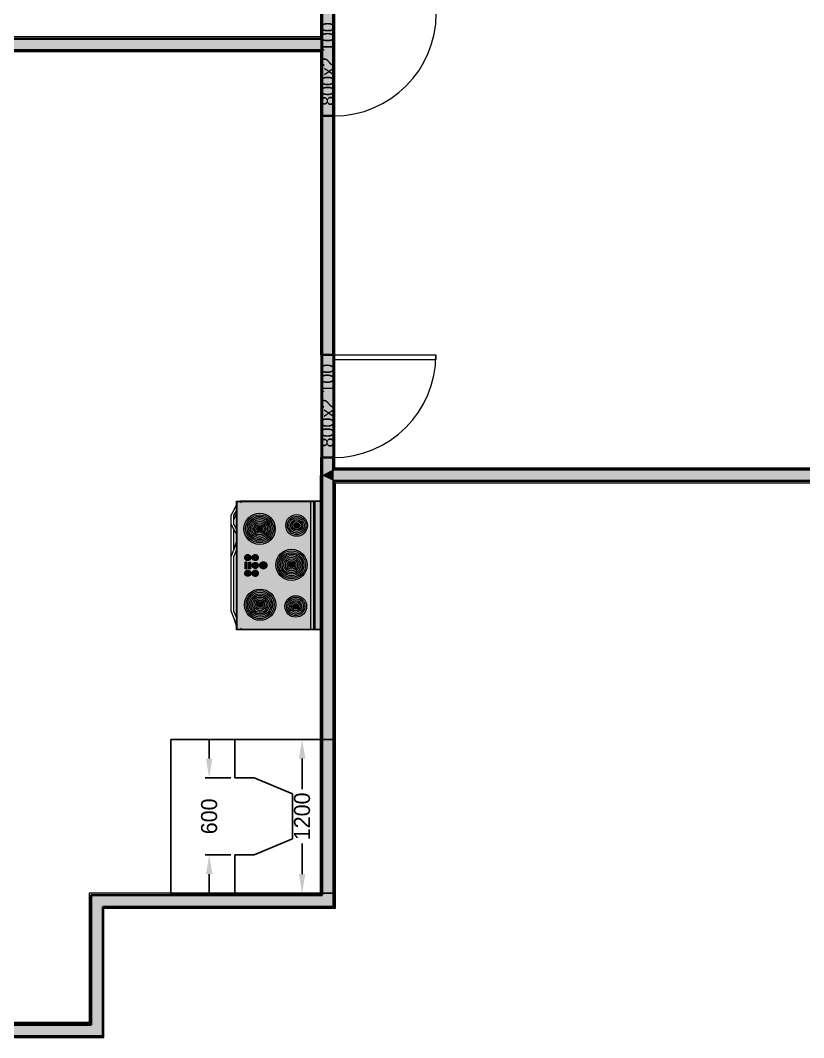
# Model space of a CAD drawing. Header units: inches. Extents: x -2190 to 40245, y -11272 to 33470.
# Drawn here: x 21925 to 28032, y 15310 to 23240 of the extents above; entities that cross this region are included whole.
import ezdxf

# ---------------------------------------------------------------- set-up
doc = ezdxf.new("R2010")
doc.units = ezdxf.units.IN
doc.header["$LTSCALE"] = 96
doc.header["$MEASUREMENT"] = 0
for name, color, linetype, lineweight, true_color in [('Dimensions__Automatic-1', 176, 'Continuous', 18, 0x000080), ('Doors-1', 216, 'Continuous', 18, 0x800080), ('Doors-3', 216, 'Continuous', 18, 0x800080), ('Doors__Labels-1', 176, 'Continuous', 18, 0x000080), ('Doors__Labels-3', 176, 'Continuous', 18, 0x000080), ('Fireplaces-1', 18, 'Continuous', 25, 0x000000), ('Fixtures__Interior-1', 16, 'Continuous', 18, 0x800000), ('Walls___Normal-1', 18, 'Continuous', 35, 0x000000), ('Walls___Normal-2', 18, 'Continuous', 35, 0x000000), ('Walls___Normal-3', 18, 'Continuous', 35, 0x000000), ('Walls___Normal-Ext_T_Frame_-_600_OC_-_Int_PB_Ext_WRC_cladding-L1-1', 18, 'Continuous', 35, 0x000000), ('Walls___Normal-Ext_T_Frame_-_600_OC_-_Int_PB_Ext_WRC_cladding-L1-2', 18, 'Continuous', 35, 0x000000), ('Walls___Normal-Ext_T_Frame_-_600_OC_-_Int_PB_Ext_WRC_cladding-L1-3', 18, 'Continuous', 35, 0x000000), ('Walls___Normal-Ext_T_Frame_-_600_OC_-_Int_PB_Ext_WRC_cladding-L2-1', 18, 'Continuous', 35, 0x000000), ('Walls___Normal-Ext_T_Frame_-_600_OC_-_Int_PB_Ext_WRC_cladding-L2-2', 18, 'Continuous', 35, 0x000000), ('Walls___Normal-Ext_T_Frame_-_600_OC_-_Int_PB_Ext_WRC_cladding-L2-3', 18, 'Continuous', 35, 0x000000), ('Walls___Normal-Ext_T_Frame_-_600_OC_-_Int_PB_Ext_WRC_cladding-L3-1', 18, 'Continuous', 35, 0x000000), ('Walls___Normal-Ext_T_Frame_-_600_OC_-_Int_PB_Ext_WRC_cladding-L3-2', 18, 'Continuous', 35, 0x000000), ('Walls___Normal-Ext_T_Frame_-_600_OC_-_Int_PB_Ext_WRC_cladding-L3-3', 18, 'Continuous', 35, 0x000000), ('Walls___Normal-Ext_T_Frame_-_600_OC_-_Int_PB_Ext_WRC_cladding-L4-1', 18, 'Continuous', 35, 0x000000), ('Walls___Normal-Ext_T_Frame_-_600_OC_-_Int_PB_Ext_WRC_cladding-L4-2', 18, 'Continuous', 35, 0x000000), ('Walls___Normal-Ext_T_Frame_-_600_OC_-_Int_PB_Ext_WRC_cladding-L4-3', 18, 'Continuous', 35, 0x000000), ('Walls___Normal-Int_S_Frame_-_600_OC_-_PB_both_sides-L1-1', 18, 'Continuous', 35, 0x000000), ('Walls___Normal-Int_S_Frame_-_600_OC_-_PB_both_sides-L1-2', 18, 'Continuous', 35, 0x000000), ('Walls___Normal-Int_S_Frame_-_600_OC_-_PB_both_sides-L1-3', 18, 'Continuous', 35, 0x000000), ('Walls___Normal-Int_S_Frame_-_600_OC_-_PB_both_sides-L2-1', 18, 'Continuous', 35, 0x000000), ('Walls___Normal-Int_S_Frame_-_600_OC_-_PB_both_sides-L2-2', 18, 'Continuous', 35, 0x000000), ('Walls___Normal-Int_S_Frame_-_600_OC_-_PB_both_sides-L2-3', 18, 'Continuous', 35, 0x000000), ('Walls___Normal-Int_S_Frame_-_600_OC_-_PB_both_sides-L3-1', 18, 'Continuous', 35, 0x000000), ('Walls___Normal-Int_S_Frame_-_600_OC_-_PB_both_sides-L3-2', 18, 'Continuous', 35, 0x000000), ('Walls___Normal-Int_S_Frame_-_600_OC_-_PB_both_sides-L3-3', 18, 'Continuous', 35, 0x000000), ('Walls___Normal-Int_S_Frame_-_600_OC_-_PB_both_sides-L4-1', 18, 'Continuous', 35, 0x000000), ('Walls___Normal-Int_S_Frame_-_600_OC_-_PB_both_sides-L4-2', 18, 'Continuous', 35, 0x000000), ('Walls___Normal-Int_S_Frame_-_600_OC_-_PB_both_sides-L4-3', 18, 'Continuous', 35, 0x000000)]:
    doc.layers.add(name, color=color, linetype=linetype, lineweight=lineweight, true_color=true_color)
doc.dimstyles.new('CHIEF', dxfattribs={"dimtxt": 125, "dimasz": 150, "dimexe": 3, "dimexo": 3, "dimgap": 1.25, "dimtad": 0, "dimdec": 0, "dimdsep": 46, "dimtxsty": 'Standard', "dimcen": 0.09, "dimadec": 0, "dimazin": 0, "dimtfac": 1, "dimtdec": 4, "dimtofl": 0, "dimtmove": 0, "dimatfit": 3, "dimfxl": 3, "dimfrac": 2, "dimtolj": 1, "dimtzin": 0, "dimarcsym": 0})

# ---------------------------------------------------------------- blocks, each defined once
blk = doc.blocks.new('*D1')
at = {"layer": 'Defpoints', "color": 0}
for p in [(23597.5, 17335), (23397.5, 16735), (23597.5, 16735)]:
    blk.add_point(p, dxfattribs=at)
at = {"layer": 'Dimensions__Automatic-1', "color": 0, "lineweight": -2}
for p, q in [((23397.5, 17485), (23397.5, 17635)), ((23567.5, 17335), (23367.5, 17335)), ((23567.5, 16735), (23367.5, 16735)), ((23397.5, 16585), (23397.5, 16435))]:
    blk.add_line(p, q, dxfattribs=at)
at = {"layer": 'Dimensions__Automatic-1', "color": 0}
for points in [[(23372.5, 17485), (23422.5, 17485), (23397.5, 17335)], [(23422.5, 16585), (23372.5, 16585), (23397.5, 16735)]]:
    blk.add_solid(points, dxfattribs=at)
at = {"layer": 'Dimensions__Automatic-1', "color": 0, "insert": (23397.5, 17035), "char_height": 125, "attachment_point": 5, "rotation": 90}
blk.add_mtext('\\A1;600', dxfattribs=at)
blk = doc.blocks.new('*D2')
at = {"layer": 'Defpoints', "color": 0}
for p in [(24122, 17635), (24122, 17635), (24122, 16435)]:
    blk.add_point(p, dxfattribs=at)
at = {"layer": 'Dimensions__Automatic-1', "color": 0, "lineweight": -2}
for p, q in [((24092, 17635), (24092, 17635)), ((24122, 17485), (24122, 17247.6)), ((24122, 16585), (24122, 16822.4)), ((24092, 16435), (24092, 16435))]:
    blk.add_line(p, q, dxfattribs=at)
at = {"layer": 'Dimensions__Automatic-1', "color": 0}
for points in [[(24147, 17485), (24097, 17485), (24122, 17635)], [(24097, 16585), (24147, 16585), (24122, 16435)]]:
    blk.add_solid(points, dxfattribs=at)
at = {"layer": 'Dimensions__Automatic-1', "color": 0, "insert": (24122, 17035), "char_height": 125, "attachment_point": 5, "rotation": 90}
blk.add_mtext('\\A1;1200', dxfattribs=at)
blk = doc.blocks.new('Appliances_Ranges_Stand_Alone_Large_Elec_(5_burner)')
at = {"color": 18, "linetype": 'Continuous', "lineweight": 18, "true_color": 0x000000}
for p, q in [((198.9, 257.9), (-199.8, 257.9)), ((198.9, 262.5), (198.9, 17.5))]:
    blk.add_line(p, q, dxfattribs=at)
at = {"color": 16, "linetype": 'Continuous', "lineweight": 18, "true_color": 0x800000}
for p, q in [((-1.4, 108.7), (0.5, 108.7)), ((-27.3, 66.5), (-25.8, 68.1)), ((21.8, 66.5), (23.3, 68.1)), ((25, 82.8), (25, 68.1)), ((-10.9, 55.2), (-10.5, 55.4)), ((-6.3, 44.5), (-5.9, 44.3)), ((-5.6, 49.3), (-5.2, 49.1)), ((-0.6, 44.3), (-5.6, 44.3)), ((-1, 55.4), (-5.2, 55.4)), ((-1, 49.1), (-1, 44.5)), ((-0.3, 60.2), (4.7, 60.2)), ((0.2, 55.4), (0.2, 60)), ((4.7, 44.3), (4.3, 44.5)), ((5, 60.2), (10, 60.2)), ((5, 49.3), (10, 49.3)), ((5.5, 55.4), (5.5, 60)), ((-198, 29.3), (-196.3, 31)), ((-166.7, 17.5), (-141.7, 7.5)), ((-116.1, 7.5), (-45.4, 7.5)), ((195.4, 31), (197.2, 29.3))]:
    blk.add_line(p, q, dxfattribs=at)
at = {"color": 16, "true_color": 0x800000}
blk.add_lwpolyline([(200.6, 277.6), (200.6, 16.3), (-200.6, 16.3), (-200.6, 277.6)], close=True, dxfattribs=at)
at = {"color": 18, "linetype": 'Continuous', "lineweight": 18, "true_color": 0x000000}
blk.add_lwpolyline([(-199.8, 17.5), (198.9, 17.5), (199.6, 27.5), (199.6, 277.5), (198.9, 262.5), (-199.8, 262.5), (-200.4, 277.5), (199.6, 277.5), (198.9, 248.3), (-199.8, 248.3), (-200.4, 277.5), (-200.4, 27.5), (-199.8, 17.5), (-199.8, 262.5)], dxfattribs=at)
at = {"color": 16, "linetype": 'Continuous', "lineweight": 18, "true_color": 0x800000}
for points in [[(-11, 97.6), (-11, 103.3), (-8.2, 108.2), (-3.3, 111), (2.4, 111), (7.3, 108.2), (10.2, 103.3), (10.2, 97.6), (7.3, 92.7), (2.4, 89.8), (-3.3, 89.8), (-8.2, 92.7)], [(-34.3, 72.9), (-34.3, 77.9), (-31.8, 82.3), (-27.4, 84.8), (-22.4, 84.8), (-18, 82.3), (-15.5, 77.9), (-15.5, 72.9), (-18, 68.5), (-22.4, 66), (-27.4, 66), (-31.8, 68.5)], [(-33.8, 73), (-33.8, 77.8), (-31.4, 81.9), (-27.3, 84.3), (-27.3, 66.5), (-31.4, 68.9)], [(-9.9, 72.9), (-9.9, 77.9), (-7.3, 82.3), (-3, 84.8), (2.1, 84.8), (6.5, 82.3), (9, 77.9), (9, 72.9), (6.5, 68.5), (2.1, 66), (-3, 66), (-7.3, 68.5)], [(-9.3, 73), (-9.3, 77.8), (-6.9, 81.9), (-2.8, 84.3), (-2.8, 66.5), (-6.9, 68.9)], [(14.8, 72.9), (14.8, 77.9), (17.3, 82.3), (21.7, 84.8), (26.7, 84.8), (31.1, 82.3), (33.6, 77.9), (33.6, 72.9), (31.1, 68.5), (26.7, 66), (21.7, 66), (17.3, 68.5)], [(15.3, 73), (15.3, 77.8), (17.7, 81.9), (21.8, 84.3), (21.8, 66.5), (17.7, 68.9)], [(-34.3, 49.5), (-34.3, 54.5), (-31.8, 58.9), (-27.4, 61.4), (-22.4, 61.4), (-18, 58.9), (-15.5, 54.5), (-15.5, 49.5), (-18, 45.1), (-22.4, 42.6), (-27.4, 42.6), (-31.8, 45.1)], [(-5.2, 49.1), (-1, 49.1), (-0.6, 49.3), (-0.6, 44.3), (-1, 44.5), (-5.2, 44.5)], [(4.3, 60), (4.7, 60.2), (4.7, 55.2), (4.3, 55.4)], [(14.8, 49.5), (14.8, 54.5), (17.3, 58.9), (21.7, 61.4), (26.7, 61.4), (31.1, 58.9), (33.6, 54.5), (33.6, 49.5), (31.1, 45.1), (26.7, 42.6), (21.7, 42.6), (17.3, 45.1)]]:
    blk.add_lwpolyline(points, close=True, dxfattribs=at)
for points in [[(0.5, 92.2), (-1.4, 92.2), (-3.1, 90.4), (-3.1, 110.4), (-7.8, 107.8), (-10.4, 103.1), (-10.4, 97.8), (-7.8, 93.1), (-3.1, 90.4)], [(-1.4, 92.2), (-1.4, 108.7), (-3.1, 110.4)], [(2.3, 110.4), (0.5, 108.7), (0.5, 92.2), (2.3, 90.4), (2.3, 110.4), (6.9, 107.8), (9.6, 103.1), (9.6, 97.8), (6.9, 93.1), (2.3, 90.4)], [(-27.3, 84.3), (-25.8, 82.8), (-24.1, 82.8), (-22.5, 84.3), (-18.4, 81.9), (-16, 77.8), (-16, 73), (-18.4, 68.9), (-22.5, 66.5)], [(-24.1, 68.1), (-25.8, 68.1), (-25.8, 82.8)], [(-24.1, 82.8), (-24.1, 68.1), (-22.5, 66.5), (-22.5, 84.3)], [(-1.3, 68.1), (-1.3, 82.8), (-2.8, 84.3)], [(0.4, 82.8), (0.4, 68.1), (-1.3, 68.1), (-2.8, 66.5)], [(-1.3, 82.8), (0.4, 82.8), (2, 84.3)], [(0.4, 68.1), (2, 66.5), (2, 84.3), (6.1, 81.9), (8.5, 77.8), (8.5, 73), (6.1, 68.9), (2, 66.5)], [(21.8, 84.3), (23.3, 82.8), (23.3, 68.1), (25, 68.1), (26.6, 66.5), (30.7, 68.9), (33.1, 73), (33.1, 77.8), (30.7, 81.9), (26.6, 84.3), (26.6, 66.5)], [(26.6, 84.3), (25, 82.8), (23.3, 82.8)], [(-27.3, 60.9), (-27.3, 43.1), (-31.4, 45.5), (-33.8, 49.6), (-33.8, 54.4), (-31.4, 58.5), (-27.3, 60.9), (-25.8, 59.3), (-24.1, 59.3)], [(-25.8, 59.3), (-25.8, 44.6), (-27.3, 43.1)], [(-22.5, 43.1), (-22.5, 60.9), (-18.4, 58.5), (-16, 54.4), (-16, 49.6), (-18.4, 45.5), (-22.5, 43.1), (-24.1, 44.6), (-25.8, 44.6)], [(-22.5, 60.9), (-24.1, 59.3), (-24.1, 44.6)], [(-6.3, 60), (-6.3, 55.4), (-10.5, 55.4), (-10.5, 60), (-10.9, 60.2)], [(-5.9, 55.2), (-10.9, 55.2), (-10.9, 60.2), (-5.9, 60.2), (-6.3, 60), (-10.5, 60)], [(-10.9, 49.3), (-10.9, 44.3), (-10.5, 44.5), (-10.5, 49.1), (-6.3, 49.1)], [(-10.5, 49.1), (-10.9, 49.3), (-5.9, 49.3), (-6.3, 49.1), (-6.3, 44.5), (-10.5, 44.5)], [(-5.9, 49.3), (-5.9, 44.3), (-10.9, 44.3)], [(-5.9, 60.2), (-5.9, 55.2), (-6.3, 55.4)], [(-5.6, 60.2), (-5.2, 60), (-1, 60), (-1, 55.4), (-0.6, 55.2), (-5.6, 55.2), (-5.2, 55.4), (-5.2, 60)], [(-5.6, 55.2), (-5.6, 60.2), (-0.6, 60.2)], [(-5.2, 44.5), (-5.6, 44.3), (-5.6, 49.3), (-0.6, 49.3)], [(-1, 60), (-0.6, 60.2), (-0.6, 55.2)], [(-0.3, 55.2), (-0.3, 60.2), (0.2, 60), (4.3, 60)], [(4.3, 55.4), (0.2, 55.4), (-0.3, 55.2), (4.7, 55.2)], [(0.2, 44.5), (0.2, 49.1), (4.3, 49.1), (4.7, 49.3), (4.7, 44.3), (-0.3, 44.3)], [(4.3, 49.1), (4.3, 44.5), (0.2, 44.5), (-0.3, 44.3), (-0.3, 49.3)], [(4.7, 49.3), (-0.3, 49.3), (0.2, 49.1)], [(9.6, 60), (5.5, 60), (5, 60.2), (5, 55.2)], [(9.6, 55.4), (9.6, 60), (10, 60.2), (10, 55.2), (5, 55.2), (5.5, 55.4), (9.6, 55.4), (10, 55.2)], [(10, 44.3), (5, 44.3), (5, 49.3), (5.5, 49.1)], [(9.6, 49.1), (9.6, 44.5), (5.5, 44.5), (5, 44.3)], [(5.5, 44.5), (5.5, 49.1), (9.6, 49.1), (10, 49.3), (10, 44.3), (9.6, 44.5)], [(21.8, 60.9), (17.7, 58.5), (15.3, 54.4), (15.3, 49.6), (17.7, 45.5), (21.8, 43.1), (23.3, 44.6)], [(21.8, 43.1), (21.8, 60.9), (23.3, 59.3), (25, 59.3)], [(25, 44.6), (25, 59.3), (26.6, 60.9), (26.6, 43.1), (25, 44.6), (23.3, 44.6), (23.3, 59.3)], [(26.6, 60.9), (30.7, 58.5), (33.1, 54.4), (33.1, 49.6), (30.7, 45.5), (26.6, 43.1)], [(190.8, 17.5), (165.8, 10), (140.8, 0), (-156.7, 0), (-174.2, 10), (-191.7, 17.5)], [(-174.2, 17.5), (-156.7, 7.5), (-129.2, 7.5), (-111.7, 17.5)], [(-94.2, 17.5), (-111.7, 10), (-129.2, 0)], [(-26.7, 0), (-51.7, 10), (-76.7, 17.5)], [(-51.7, 17.5), (-26.7, 7.5), (140.8, 7.5), (165.8, 17.5)]]:
    blk.add_lwpolyline(points, dxfattribs=at)
for centre, radius in [((-125.2, 204.3), 33.8), ((-125.2, 204.3), 28.8), ((-125.2, 204.3), 23.8), ((-125.2, 204.3), 18.8), ((-2.1, 188.2), 48.8), ((-2.1, 188.2), 43.8), ((-2.1, 188.2), 38.8), ((127.3, 201.6), 33.8), ((127.3, 201.6), 28.8), ((127.3, 201.6), 23.8), ((-125.2, 204.3), 13.8), ((-125.1, 204.3), 8.75), ((-2.1, 188.2), 33.8), ((-2.1, 188.2), 28.8), ((-2.1, 188.2), 23.8), ((-2.1, 188.2), 18.8), ((-2.1, 188.2), 13.8), ((-2, 188.2), 8.75), ((127.3, 201.6), 18.8), ((127.3, 201.6), 13.8), ((127.3, 201.6), 8.75), ((-114.5, 89), 48.8), ((-114.5, 89), 43.8), ((-114.5, 89), 38.8), ((-114.5, 89), 33.8), ((-114.5, 89), 28.8), ((-114.5, 89), 23.8), ((-114.5, 89), 18.8), ((-114.5, 89), 13.8), ((-114.5, 89), 8.75), ((121.7, 90.4), 8.75)]:
    blk.add_circle(centre, radius, dxfattribs=at)
at = {"color": 18, "linetype": 'Continuous', "lineweight": 18, "true_color": 0x000000}
for radius in [48.8, 43.8, 38.8, 33.8, 28.8, 23.8, 18.8, 13.8]:
    blk.add_circle((122, 90.5), radius, dxfattribs=at)
at = {"color": 7, "true_color": 0xffffff}
blk.add_solid([(-200.6, 277.6), (200.6, 277.6), (-200.6, 16.3), (200.6, 16.3)], dxfattribs=at)
at = {"color": 7, "linetype": 'Continuous', "lineweight": 18, "true_color": 0xffffff}
for points in [[(-125.1, 213.1), (-133.4, 207.3), (-133.9, 204.3), (-133.7, 205.8)], [(-125.1, 213.1), (-133.9, 204.3), (-133.4, 201.3), (-133.7, 202.8)], [(-125.1, 213.1), (-131.8, 209.9), (-133.4, 207.3), (-132.7, 208.7)], [(-125.1, 213.1), (-133.4, 201.3), (-131.8, 198.7), (-132.7, 199.9)], [(-125.1, 213.1), (-129.5, 211.9), (-131.8, 209.9), (-130.8, 211)], [(-125.1, 213.1), (-131.8, 198.7), (-129.5, 196.7), (-130.8, 197.6)], [(-125.1, 213.1), (-126.6, 212.9), (-129.5, 211.9), (-128.1, 212.5)], [(-125.1, 213.1), (-129.5, 196.7), (-126.6, 195.7), (-128.1, 196.1)], [(-125.1, 213.1), (-126.6, 195.7), (-123.6, 195.7), (-125.1, 195.6)], [(-125.1, 213.1), (-123.6, 195.7), (-120.8, 196.7), (-122.1, 196.1)], [(-125.1, 213.1), (-120.8, 196.7), (-118.4, 198.7), (-119.5, 197.6)], [(-125.1, 213.1), (-118.4, 198.7), (-116.9, 201.3), (-117.6, 199.9)], [(-125.1, 213.1), (-116.9, 201.3), (-116.4, 204.3), (-116.5, 202.8)], [(-125.1, 213.1), (-116.4, 204.3), (-116.9, 207.3), (-116.5, 205.8)], [(-125.1, 213.1), (-116.9, 207.3), (-118.4, 209.9), (-117.6, 208.7)], [(-125.1, 213.1), (-118.4, 209.9), (-120.8, 211.9), (-119.5, 211)], [(-125.1, 213.1), (-120.8, 211.9), (-123.6, 212.9), (-122.1, 212.5)], [(-2, 197), (-10.2, 191.2), (-10.8, 188.2), (-10.6, 189.7)], [(-2, 197), (-10.8, 188.2), (-10.2, 185.2), (-10.6, 186.7)], [(-2, 197), (-8.7, 193.8), (-10.2, 191.2), (-9.6, 192.6)], [(-2, 197), (-10.2, 185.2), (-8.7, 182.6), (-9.6, 183.8)], [(-2, 197), (-6.4, 195.8), (-8.7, 193.8), (-7.6, 194.9)], [(-2, 197), (-8.7, 182.6), (-6.4, 180.6), (-7.6, 181.5)], [(-2, 197), (-3.5, 196.8), (-6.4, 195.8), (-5, 196.4)], [(-2, 197), (-6.4, 180.6), (-3.5, 179.6), (-5, 180)], [(-2, 197), (-3.5, 179.6), (-0.5, 179.6), (-2, 179.5)], [(-2, 197), (-0.5, 179.6), (2.4, 180.6), (1, 180)], [(-2, 197), (2.4, 180.6), (4.7, 182.6), (3.6, 181.5)], [(-2, 197), (4.7, 182.6), (6.2, 185.2), (5.6, 183.8)], [(-2, 197), (6.2, 185.2), (6.7, 188.2), (6.6, 186.7)], [(-2, 197), (6.7, 188.2), (6.2, 191.2), (6.6, 189.7)], [(-2, 197), (6.2, 191.2), (4.7, 193.8), (5.6, 192.6)], [(-2, 197), (4.7, 193.8), (2.4, 195.8), (3.6, 194.9)], [(-2, 197), (2.4, 195.8), (-0.5, 196.8), (1, 196.4)], [(127.3, 210.4), (119.1, 204.6), (118.6, 201.6), (118.7, 203.1)], [(127.3, 210.4), (118.6, 201.6), (119.1, 198.6), (118.7, 200.1)], [(127.3, 210.4), (120.6, 207.2), (119.1, 204.6), (119.7, 206)], [(127.3, 210.4), (119.1, 198.6), (120.6, 196), (119.7, 197.2)], [(127.3, 210.4), (122.9, 209.2), (120.6, 207.2), (121.7, 208.3)], [(127.3, 210.4), (120.6, 196), (122.9, 194), (121.7, 194.9)], [(127.3, 210.4), (125.8, 210.2), (122.9, 209.2), (124.3, 209.8)], [(127.3, 210.4), (122.9, 194), (125.8, 193), (124.3, 193.4)], [(127.3, 210.4), (125.8, 193), (128.8, 193), (127.3, 192.9)], [(127.3, 210.4), (128.8, 193), (131.7, 194), (130.3, 193.4)], [(127.3, 210.4), (131.7, 194), (134, 196), (132.9, 194.9)], [(127.3, 210.4), (134, 196), (135.5, 198.6), (134.9, 197.2)], [(127.3, 210.4), (135.5, 198.6), (136.1, 201.6), (135.9, 200.1)], [(127.3, 210.4), (136.1, 201.6), (135.5, 204.6), (135.9, 203.1)], [(127.3, 210.4), (135.5, 204.6), (134, 207.2), (134.9, 206)], [(127.3, 210.4), (134, 207.2), (131.7, 209.2), (132.9, 208.3)], [(127.3, 210.4), (131.7, 209.2), (128.8, 210.2), (130.3, 209.8)], [(-114.5, 97.7), (-122.7, 91.9), (-123.3, 89), (-123.1, 90.5)], [(-114.5, 97.7), (-123.3, 89), (-122.7, 86), (-123.1, 87.4)], [(-114.5, 97.7), (-121.2, 94.6), (-122.7, 91.9), (-122.1, 93.3)], [(-114.5, 97.7), (-122.7, 86), (-121.2, 83.3), (-122.1, 84.6)], [(-114.5, 97.7), (-118.9, 96.5), (-121.2, 94.6), (-120.1, 95.7)], [(-114.5, 97.7), (-121.2, 83.3), (-118.9, 81.4), (-120.1, 82.3)], [(-114.5, 97.7), (-116, 97.6), (-118.9, 96.5), (-117.5, 97.2)], [(-114.5, 97.7), (-118.9, 81.4), (-116, 80.3), (-117.5, 80.7)], [(-114.5, 97.7), (-116, 80.3), (-113, 80.3), (-114.5, 80.2)], [(-114.5, 97.7), (-113, 80.3), (-110.1, 81.4), (-111.5, 80.7)], [(-114.5, 97.7), (-110.1, 81.4), (-107.8, 83.3), (-108.9, 82.3)], [(-114.5, 97.7), (-107.8, 83.3), (-106.3, 86), (-106.9, 84.6)], [(-114.5, 97.7), (-106.3, 86), (-105.8, 89), (-105.9, 87.4)], [(-114.5, 97.7), (-105.8, 89), (-106.3, 91.9), (-105.9, 90.5)], [(-114.5, 97.7), (-106.3, 91.9), (-107.8, 94.6), (-106.9, 93.3)], [(-114.5, 97.7), (-107.8, 94.6), (-110.1, 96.5), (-108.9, 95.7)], [(-114.5, 97.7), (-110.1, 96.5), (-113, 97.6), (-111.5, 97.2)], [(-8.2, 92.7), (-11, 97.6), (-8.2, 108.2), (-11, 103.3)], [(-8.2, 92.7), (-8.2, 108.2), (2.4, 111), (-3.3, 111)], [(-8.2, 92.7), (2.4, 111), (10.2, 103.3), (7.3, 108.2)], [(-8.2, 92.7), (10.2, 103.3), (7.3, 92.7), (10.2, 97.6)], [(121.7, 99.2), (113.4, 93.4), (112.9, 90.4), (113, 91.9)], [(121.7, 99.2), (112.9, 90.4), (113.4, 87.4), (113, 88.9)], [(121.7, 99.2), (115, 96), (113.4, 93.4), (114.1, 94.8)], [(121.7, 99.2), (113.4, 87.4), (115, 84.8), (114.1, 86.1)], [(121.7, 99.2), (117.3, 98), (115, 96), (116, 97.1)], [(121.7, 99.2), (115, 84.8), (117.3, 82.8), (116, 83.7)], [(121.7, 99.2), (120.1, 99), (117.3, 98), (118.7, 98.6)], [(121.7, 99.2), (117.3, 82.8), (120.1, 81.8), (118.7, 82.2)], [(121.7, 99.2), (120.1, 81.8), (123.2, 81.8), (121.7, 81.7)], [(121.7, 99.2), (123.2, 81.8), (126, 82.8), (124.7, 82.2)], [(121.7, 99.2), (126, 82.8), (128.4, 84.8), (127.3, 83.7)], [(121.7, 99.2), (128.4, 84.8), (129.9, 87.4), (129.2, 86.1)], [(121.7, 99.2), (129.9, 87.4), (130.4, 90.4), (130.3, 88.9)], [(121.7, 99.2), (130.4, 90.4), (129.9, 93.4), (130.3, 91.9)], [(121.7, 99.2), (129.9, 93.4), (128.4, 96), (129.2, 94.8)], [(121.7, 99.2), (128.4, 96), (126, 98), (127.3, 97.1)], [(121.7, 99.2), (126, 98), (123.2, 99), (124.7, 98.6)], [(-31.8, 68.5), (-34.3, 72.9), (-31.8, 82.3), (-34.3, 77.9)], [(-31.4, 68.9), (-33.8, 73), (-31.4, 81.9), (-33.8, 77.8)], [(-31.8, 68.5), (-31.8, 82.3), (-22.4, 84.8), (-27.4, 84.8)], [(-31.8, 68.5), (-22.4, 84.8), (-15.5, 77.9), (-18, 82.3)], [(-31.8, 68.5), (-15.5, 77.9), (-18, 68.5), (-15.5, 72.9)], [(-31.8, 68.5), (-18, 68.5), (-27.4, 66), (-22.4, 66)], [(-31.4, 68.9), (-31.4, 81.9), (-27.3, 66.5), (-27.3, 84.3)], [(-7.3, 68.5), (-9.9, 72.9), (-7.3, 82.3), (-9.9, 77.9)], [(-6.9, 68.9), (-9.3, 73), (-6.9, 81.9), (-9.3, 77.8)], [(-8.2, 92.7), (7.3, 92.7), (-3.3, 89.8), (2.4, 89.8)], [(-7.3, 68.5), (-7.3, 82.3), (2.1, 84.8), (-3, 84.8)], [(-7.3, 68.5), (2.1, 84.8), (9, 77.9), (6.5, 82.3)], [(-7.3, 68.5), (9, 77.9), (6.5, 68.5), (9, 72.9)], [(-7.3, 68.5), (6.5, 68.5), (-3, 66), (2.1, 66)], [(-6.9, 68.9), (-6.9, 81.9), (-2.8, 66.5), (-2.8, 84.3)], [(17.3, 68.5), (14.8, 72.9), (17.3, 82.3), (14.8, 77.9)], [(17.7, 68.9), (15.3, 73), (17.7, 81.9), (15.3, 77.8)], [(17.3, 68.5), (17.3, 82.3), (26.7, 84.8), (21.7, 84.8)], [(17.3, 68.5), (26.7, 84.8), (33.6, 77.9), (31.1, 82.3)], [(17.3, 68.5), (33.6, 77.9), (31.1, 68.5), (33.6, 72.9)], [(17.3, 68.5), (31.1, 68.5), (21.7, 66), (26.7, 66)], [(17.7, 68.9), (17.7, 81.9), (21.8, 66.5), (21.8, 84.3)], [(-31.8, 45.1), (-34.3, 49.5), (-31.8, 58.9), (-34.3, 54.5)], [(-31.8, 45.1), (-31.8, 58.9), (-22.4, 61.4), (-27.4, 61.4)], [(-31.8, 45.1), (-22.4, 61.4), (-15.5, 54.5), (-18, 58.9)], [(-31.8, 45.1), (-15.5, 54.5), (-18, 45.1), (-15.5, 49.5)], [(-31.8, 45.1), (-18, 45.1), (-27.4, 42.6), (-22.4, 42.6)], [(-5.2, 44.5), (-5.2, 49.1), (-1, 44.5), (-1, 49.1)], [(-1, 44.5), (-1, 49.1), (-0.6, 44.3), (-0.6, 49.3)], [(4.3, 55.4), (4.3, 60), (4.7, 55.2), (4.7, 60.2)], [(17.3, 45.1), (14.8, 49.5), (17.3, 58.9), (14.8, 54.5)], [(17.3, 45.1), (17.3, 58.9), (26.7, 61.4), (21.7, 61.4)], [(17.3, 45.1), (26.7, 61.4), (33.6, 54.5), (31.1, 58.9)], [(17.3, 45.1), (33.6, 54.5), (31.1, 45.1), (33.6, 49.5)], [(17.3, 45.1), (31.1, 45.1), (21.7, 42.6), (26.7, 42.6)]]:
    blk.add_solid(points, dxfattribs=at)

msp = doc.modelspace()

# ---------------------------------------------------------------- linework, layer by layer
at = {"layer": 'Doors-1', "color": 216, "linetype": 'Continuous', "lineweight": 18, "true_color": 0x800080}
for p, q in [((24365, 20632), (25165, 20632)), ((24365, 20597), (24365, 20632)), ((25165, 20632), (25165, 20597)), ((24365, 20597), (25165, 20597))]:
    msp.add_line(p, q, dxfattribs=at)
msp.add_arc((24365, 20632), 800, 270, 0, dxfattribs=at)
at = {"layer": 'Doors-3', "color": 216, "linetype": 'Continuous', "lineweight": 18, "true_color": 0x800080}
msp.add_arc((24367.5, 23294.7), 800, 270, 0, dxfattribs=at)
at = {"layer": 'Fireplaces-1'}
for p, q in [((23097.5, 16435), (23097.5, 17635)), ((23097.5, 17635), (23597.5, 17635)), ((23597.5, 17335), (23597.5, 17635)), ((23597.5, 17635), (24377.5, 17635)), ((24377.5, 17635), (24377.5, 16435)), ((23747.5, 17335), (23597.5, 17335)), ((24047.5, 17210), (23747.5, 17335)), ((24047.5, 16860), (24047.5, 17210)), ((23747.5, 16735), (24047.5, 16860)), ((23597.5, 16435), (23597.5, 16735)), ((23597.5, 16735), (23747.5, 16735)), ((23597.5, 16435), (23097.5, 16435)), ((24377.5, 16435), (23597.5, 16435))]:
    msp.add_line(p, q, dxfattribs=at)
at = {"layer": 'Walls___Normal-1'}
for p, q in [((24265, 20632), (24375, 20632)), ((24265, 19832), (24375, 19832))]:
    msp.add_line(p, q, dxfattribs=at)
at = {"layer": 'Walls___Normal-1', "color": 8, "true_color": 0x808080}
for points in [[(24275, 20632), (24275, 29015), (24365, 20632), (24365, 29015)], [(21320, 23096.8), (24275, 23096.8), (21410, 23006.8), (24275, 23006.8)], [(24275, 19692.5), (24275, 19832), (24365, 19740), (24365, 19832)], [(24275, 19692.5), (24365, 19740), (24277.5, 19692.5), (24367.5, 19650)], [(24277.5, 17635), (24277.5, 19692.5), (24367.5, 17635), (24367.5, 19650)], [(38709.6, 19650), (24367.5, 19650), (38619.6, 19740), (24365, 19740)], [(22477.5, 15412.5), (22477.5, 16420), (22567.5, 15322.5), (22567.5, 16330)], [(22477.5, 16420), (24277.5, 16420), (22567.5, 16330), (24367.5, 16330)], [(24277.5, 16420), (24277.5, 16435), (24367.5, 16330), (24367.5, 16435)], [(21410, 15412.5), (22477.5, 15412.5), (21410, 15322.5), (22567.5, 15322.5)]]:
    msp.add_solid(points, dxfattribs=at)
at = {"layer": 'Walls___Normal-1', "color": 1, "true_color": 0xff0000}
for points in [[(21305, 23111.8), (24265, 23111.8), (21320, 23096.8), (24275, 23096.8)], [(24262.5, 17635), (24262.5, 19692.5), (24277.5, 17635), (24277.5, 19692.5)], [(38724.6, 19635), (24377.5, 19635), (38709.6, 19650), (24367.5, 19650)], [(22462.5, 15427.5), (22462.5, 16435), (22477.5, 15412.5), (22477.5, 16420)], [(22462.5, 16435), (24262.5, 16435), (22477.5, 16420), (24277.5, 16420)], [(24262.5, 16435), (24262.5, 16435), (24277.5, 16420), (24277.5, 16435)], [(21420, 15427.5), (22462.5, 15427.5), (21410, 15412.5), (22477.5, 15412.5)]]:
    msp.add_solid(points, dxfattribs=at)
at = {"layer": 'Walls___Normal-2', "color": 8, "true_color": 0x808080}
for points in [[(24277.5, 19692.5), (24277.5, 29015), (24367.5, 19740), (24367.5, 29015)], [(24277.5, 19692.5), (24367.5, 19740), (24277.5, 19692.5), (24367.5, 19650)], [(24367.5, 19650), (24367.5, 16330), (24277.5, 19692.5), (24277.5, 16420)], [(38709.6, 19650), (24367.5, 19650), (38619.6, 19740), (24367.5, 19740)], [(22477.5, 16420), (24277.5, 16420), (22567.5, 16330), (24367.5, 16330)], [(22477.5, 15412.5), (22477.5, 16420), (22567.5, 15322.5), (22567.5, 16330)], [(21362.5, 15412.5), (22477.5, 15412.5), (21410, 15322.5), (22567.5, 15322.5)]]:
    msp.add_solid(points, dxfattribs=at)
at = {"layer": 'Walls___Normal-2', "color": 1, "true_color": 0xff0000}
for points in [[(38724.6, 19635), (24382.5, 19635), (38709.6, 19650), (24367.5, 19650)], [(24382.5, 19635), (24382.5, 16320), (24367.5, 19650), (24367.5, 16330)], [(22462.5, 16435), (24267.5, 16435), (22477.5, 16420), (24277.5, 16420)], [(22462.5, 15427.5), (22462.5, 16435), (22477.5, 15412.5), (22477.5, 16420)], [(21362.5, 15427.5), (22462.5, 15427.5), (21362.5, 15412.5), (22477.5, 15412.5)]]:
    msp.add_solid(points, dxfattribs=at)
at = {"layer": 'Walls___Normal-3'}
msp.add_line((24267.5, 22494.7), (24377.5, 22494.7), dxfattribs=at)
at = {"layer": 'Walls___Normal-3', "color": 8, "true_color": 0x808080}
for points in [[(24277.5, 19692.5), (24277.5, 22494.7), (24367.5, 19740), (24367.5, 22494.7)], [(24277.5, 19692.5), (24367.5, 19740), (24277.5, 19692.5), (24367.5, 19650)], [(24277.5, 16420), (24277.5, 19692.5), (24367.5, 16330), (24367.5, 19650)], [(38709.6, 19650), (24367.5, 19650), (38619.6, 19740), (24367.5, 19740)], [(22477.5, 15410), (22477.5, 16420), (22567.5, 15320), (22567.5, 16330)], [(22477.5, 16420), (24277.5, 16420), (22567.5, 16330), (24367.5, 16330)], [(21232.5, 15410), (22477.5, 15410), (21232.5, 15320), (22567.5, 15320)]]:
    msp.add_solid(points, dxfattribs=at)
at = {"layer": 'Walls___Normal-3', "color": 1, "true_color": 0xff0000}
for points in [[(24262.5, 16435), (24262.5, 19692.5), (24277.5, 16420), (24277.5, 19692.5)], [(38724.6, 19635), (24377.5, 19635), (38709.6, 19650), (24367.5, 19650)], [(22462.5, 15425), (22462.5, 16435), (22477.5, 15410), (22477.5, 16420)], [(22462.5, 16435), (24262.5, 16435), (22477.5, 16420), (24277.5, 16420)], [(21232.5, 15425), (22462.5, 15425), (21232.5, 15410), (22477.5, 15410)]]:
    msp.add_solid(points, dxfattribs=at)
at = {"layer": 'Walls___Normal-Ext_T_Frame_-_600_OC_-_Int_PB_Ext_WRC_cladding-L1-1', "color": 18, "linetype": 'Continuous', "lineweight": 0, "true_color": 0x000000}
for p, q in [((24265, 23111.8), (21305, 23111.8)), ((24262.5, 19692.5), (24262.5, 17635)), ((24265, 19692.5), (24262.5, 19692.5)), ((24377.5, 19635), (38724.6, 19635)), ((22462.5, 16435), (22462.5, 15427.5)), ((24262.5, 16435), (22462.5, 16435)), ((24262.5, 16435), (24262.5, 16435)), ((22462.5, 15427.5), (21420, 15427.5))]:
    msp.add_line(p, q, dxfattribs=at)
at = {"layer": 'Walls___Normal-Ext_T_Frame_-_600_OC_-_Int_PB_Ext_WRC_cladding-L1-2', "color": 18, "linetype": 'Continuous', "lineweight": 0, "true_color": 0x000000}
for p, q in [((24382.5, 19635), (38724.6, 19635)), ((24382.5, 16320), (24382.5, 19635)), ((24267.5, 16435), (22462.5, 16435)), ((22462.5, 16435), (22462.5, 15427.5)), ((22462.5, 15427.5), (21362.5, 15427.5))]:
    msp.add_line(p, q, dxfattribs=at)
at = {"layer": 'Walls___Normal-Ext_T_Frame_-_600_OC_-_Int_PB_Ext_WRC_cladding-L1-3', "color": 18, "linetype": 'Continuous', "lineweight": 0, "true_color": 0x000000}
for p, q in [((24262.5, 19692.5), (24262.5, 16435)), ((24267.5, 19692.5), (24262.5, 19692.5)), ((24377.5, 19635), (38724.6, 19635)), ((22462.5, 16435), (22462.5, 15425)), ((24262.5, 16435), (22462.5, 16435)), ((22462.5, 15425), (21232.5, 15425))]:
    msp.add_line(p, q, dxfattribs=at)
at = {"layer": 'Walls___Normal-Ext_T_Frame_-_600_OC_-_Int_PB_Ext_WRC_cladding-L2-1', "color": 18, "linetype": 'Continuous', "lineweight": 35, "true_color": 0x000000}
for p, q in [((24275, 23096.8), (21320, 23096.8)), ((24277.5, 19692.5), (24277.5, 17635)), ((24367.5, 19650), (38709.6, 19650)), ((22477.5, 16420), (22477.5, 15412.5)), ((24277.5, 16420), (22477.5, 16420)), ((24277.5, 16435), (24277.5, 16420)), ((22477.5, 15412.5), (21410, 15412.5))]:
    msp.add_line(p, q, dxfattribs=at)
at = {"layer": 'Walls___Normal-Ext_T_Frame_-_600_OC_-_Int_PB_Ext_WRC_cladding-L2-2', "color": 18, "linetype": 'Continuous', "lineweight": 35, "true_color": 0x000000}
for p, q in [((24367.5, 19650), (38709.6, 19650)), ((24367.5, 16330), (24367.5, 19650)), ((24277.5, 16420), (22477.5, 16420)), ((22477.5, 16420), (22477.5, 15412.5)), ((22477.5, 15412.5), (21362.5, 15412.5))]:
    msp.add_line(p, q, dxfattribs=at)
at = {"layer": 'Walls___Normal-Ext_T_Frame_-_600_OC_-_Int_PB_Ext_WRC_cladding-L2-3', "color": 18, "linetype": 'Continuous', "lineweight": 35, "true_color": 0x000000}
for p, q in [((24277.5, 19692.5), (24277.5, 16420)), ((24367.5, 19650), (38709.6, 19650)), ((22477.5, 16420), (22477.5, 15410)), ((24277.5, 16420), (22477.5, 16420)), ((22477.5, 15410), (21232.5, 15410))]:
    msp.add_line(p, q, dxfattribs=at)
at = {"layer": 'Walls___Normal-Ext_T_Frame_-_600_OC_-_Int_PB_Ext_WRC_cladding-L3-1', "color": 18, "linetype": 'Continuous', "lineweight": 35, "true_color": 0x000000}
for p, q in [((21410, 23006.8), (24275, 23006.8)), ((29212.5, 19740), (24365, 19740)), ((24367.5, 17635), (24367.5, 19650)), ((24367.5, 16330), (24367.5, 16435)), ((22567.5, 15322.5), (22567.5, 16330)), ((22567.5, 16330), (24367.5, 16330)), ((21410, 15322.5), (22567.5, 15322.5))]:
    msp.add_line(p, q, dxfattribs=at)
at = {"layer": 'Walls___Normal-Ext_T_Frame_-_600_OC_-_Int_PB_Ext_WRC_cladding-L3-2', "color": 18, "linetype": 'Continuous', "lineweight": 35, "true_color": 0x000000}
for p, q in [((24277.5, 19692.5), (24277.5, 16420)), ((29932.8, 19740), (24367.5, 19740)), ((22567.5, 16330), (24367.5, 16330)), ((22567.5, 15322.5), (22567.5, 16330)), ((21410, 15322.5), (22567.5, 15322.5))]:
    msp.add_line(p, q, dxfattribs=at)
at = {"layer": 'Walls___Normal-Ext_T_Frame_-_600_OC_-_Int_PB_Ext_WRC_cladding-L3-3', "color": 18, "linetype": 'Continuous', "lineweight": 35, "true_color": 0x000000}
for p, q in [((30952.5, 19740), (24367.5, 19740)), ((24367.5, 16330), (24367.5, 19650)), ((22567.5, 15320), (22567.5, 16330)), ((22567.5, 16330), (24367.5, 16330)), ((21232.5, 15320), (22567.5, 15320))]:
    msp.add_line(p, q, dxfattribs=at)
at = {"layer": 'Walls___Normal-Ext_T_Frame_-_600_OC_-_Int_PB_Ext_WRC_cladding-L4-1', "color": 18, "linetype": 'Continuous', "lineweight": 0, "true_color": 0x000000}
for p, q in [((21420, 22996.8), (24265, 22996.8)), ((29202.5, 19750), (24375, 19750)), ((24377.5, 17635), (24377.5, 19635)), ((24377.5, 16320), (24377.5, 16435)), ((22577.5, 15312.5), (22577.5, 16320)), ((22577.5, 16320), (24377.5, 16320)), ((21420, 15312.5), (22577.5, 15312.5))]:
    msp.add_line(p, q, dxfattribs=at)
at = {"layer": 'Walls___Normal-Ext_T_Frame_-_600_OC_-_Int_PB_Ext_WRC_cladding-L4-2', "color": 18, "linetype": 'Continuous', "lineweight": 0, "true_color": 0x000000}
for p, q in [((29922.8, 19750), (24377.5, 19750)), ((24267.5, 19692.5), (24267.5, 16435)), ((22577.5, 16320), (24382.5, 16320)), ((22577.5, 15312.5), (22577.5, 16320)), ((21420, 15312.5), (22577.5, 15312.5))]:
    msp.add_line(p, q, dxfattribs=at)
at = {"layer": 'Walls___Normal-Ext_T_Frame_-_600_OC_-_Int_PB_Ext_WRC_cladding-L4-3', "color": 18, "linetype": 'Continuous', "lineweight": 0, "true_color": 0x000000}
for p, q in [((30952.5, 19750), (24377.5, 19750)), ((24377.5, 16320), (24377.5, 19635)), ((22577.5, 15310), (22577.5, 16320)), ((22577.5, 16320), (24377.5, 16320)), ((21232.5, 15310), (22577.5, 15310))]:
    msp.add_line(p, q, dxfattribs=at)
at = {"layer": 'Walls___Normal-Int_S_Frame_-_600_OC_-_PB_both_sides-L1-1', "color": 18, "linetype": 'Continuous', "lineweight": 0, "true_color": 0x000000}
for p, q in [((24265, 29005), (24265, 23111.8)), ((24265, 22996.8), (24265, 20632)), ((24265, 19832), (24265, 19692.5))]:
    msp.add_line(p, q, dxfattribs=at)
at = {"layer": 'Walls___Normal-Int_S_Frame_-_600_OC_-_PB_both_sides-L1-2', "color": 18, "linetype": 'Continuous', "lineweight": 0, "true_color": 0x000000}
msp.add_line((24267.5, 29005), (24267.5, 19692.5), dxfattribs=at)
at = {"layer": 'Walls___Normal-Int_S_Frame_-_600_OC_-_PB_both_sides-L1-3', "color": 18, "linetype": 'Continuous', "lineweight": 0, "true_color": 0x000000}
msp.add_line((24267.5, 22494.7), (24267.5, 19692.5), dxfattribs=at)
at = {"layer": 'Walls___Normal-Int_S_Frame_-_600_OC_-_PB_both_sides-L2-1', "color": 18, "linetype": 'Continuous', "lineweight": 35, "true_color": 0x000000}
for p, q in [((24275, 29015), (24275, 23096.8)), ((24275, 23006.8), (24275, 20632)), ((24275, 19832), (24275, 19692.5))]:
    msp.add_line(p, q, dxfattribs=at)
at = {"layer": 'Walls___Normal-Int_S_Frame_-_600_OC_-_PB_both_sides-L2-2', "color": 18, "linetype": 'Continuous', "lineweight": 35, "true_color": 0x000000}
msp.add_line((24277.5, 29015), (24277.5, 19692.5), dxfattribs=at)
at = {"layer": 'Walls___Normal-Int_S_Frame_-_600_OC_-_PB_both_sides-L2-3', "color": 18, "linetype": 'Continuous', "lineweight": 35, "true_color": 0x000000}
msp.add_line((24277.5, 22494.7), (24277.5, 19692.5), dxfattribs=at)
at = {"layer": 'Walls___Normal-Int_S_Frame_-_600_OC_-_PB_both_sides-L3-1', "color": 18, "linetype": 'Continuous', "lineweight": 35, "true_color": 0x000000}
for p, q in [((24365, 20632), (24365, 29015)), ((24365, 19740), (24365, 19832))]:
    msp.add_line(p, q, dxfattribs=at)
at = {"layer": 'Walls___Normal-Int_S_Frame_-_600_OC_-_PB_both_sides-L3-2', "color": 18, "linetype": 'Continuous', "lineweight": 35, "true_color": 0x000000}
msp.add_line((24367.5, 19740), (24367.5, 29015), dxfattribs=at)
at = {"layer": 'Walls___Normal-Int_S_Frame_-_600_OC_-_PB_both_sides-L3-3', "color": 18, "linetype": 'Continuous', "lineweight": 35, "true_color": 0x000000}
msp.add_line((24367.5, 19740), (24367.5, 22494.7), dxfattribs=at)
at = {"layer": 'Walls___Normal-Int_S_Frame_-_600_OC_-_PB_both_sides-L4-1', "color": 18, "linetype": 'Continuous', "lineweight": 0, "true_color": 0x000000}
for p, q in [((24375, 20632), (24375, 29005)), ((24375, 19750), (24375, 19832))]:
    msp.add_line(p, q, dxfattribs=at)
at = {"layer": 'Walls___Normal-Int_S_Frame_-_600_OC_-_PB_both_sides-L4-2', "color": 18, "linetype": 'Continuous', "lineweight": 0, "true_color": 0x000000}
msp.add_line((24377.5, 19750), (24377.5, 29005), dxfattribs=at)
at = {"layer": 'Walls___Normal-Int_S_Frame_-_600_OC_-_PB_both_sides-L4-3', "color": 18, "linetype": 'Continuous', "lineweight": 0, "true_color": 0x000000}
msp.add_line((24377.5, 19750), (24377.5, 22494.7), dxfattribs=at)

# ---------------------------------------------------------------- block references
at = {"layer": 'Fixtures__Interior-1', "linetype": 'Continuous', "lineweight": 0, "xscale": 2.5, "yscale": 2.5, "rotation": -90}
msp.add_blockref('Appliances_Ranges_Stand_Alone_Large_Elec_(5_burner)', (23568.5, 18990.1), dxfattribs=at)

# ---------------------------------------------------------------- texts
at = {"layer": 'Doors__Labels-1', "color": 176, "lineweight": 0, "true_color": 0x000080, "insert": (24369.9, 19910.5), "char_height": 100, "width": 715, "attachment_point": 7, "rotation": 90}
msp.add_mtext('\\fArial|b0|i0|c0|p0;800x2 100', dxfattribs=at)
at = {"layer": 'Doors__Labels-3', "color": 176, "lineweight": 0, "true_color": 0x000080, "insert": (24372.4, 22573.2), "char_height": 100, "width": 715, "attachment_point": 7, "rotation": 90}
msp.add_mtext('\\fArial|b0|i0|c0|p0;800x2 100', dxfattribs=at)

# ---------------------------------------------------------------- dimensions: what is measured, and where the dimension line sits
at = {"layer": 'Dimensions__Automatic-1'}
for p1, p2, distance, picture, middle in [((23597.5, 17335), (23597.5, 16735), -200, '*D1', (23397.5, 17035)), ((24122, 16435), (24122, 17635), 0, '*D2', (24122, 17035))]:
    dim = msp.add_aligned_dim(p1=p1, p2=p2, distance=distance, dimstyle='CHIEF', override={"dimexe": 30, "dimexo": 30}, dxfattribs=at)
    dim.commit()
    dim.dimension.update_dxf_attribs({"geometry": picture, "text_midpoint": middle})

doc.saveas('drawing.dxf')
